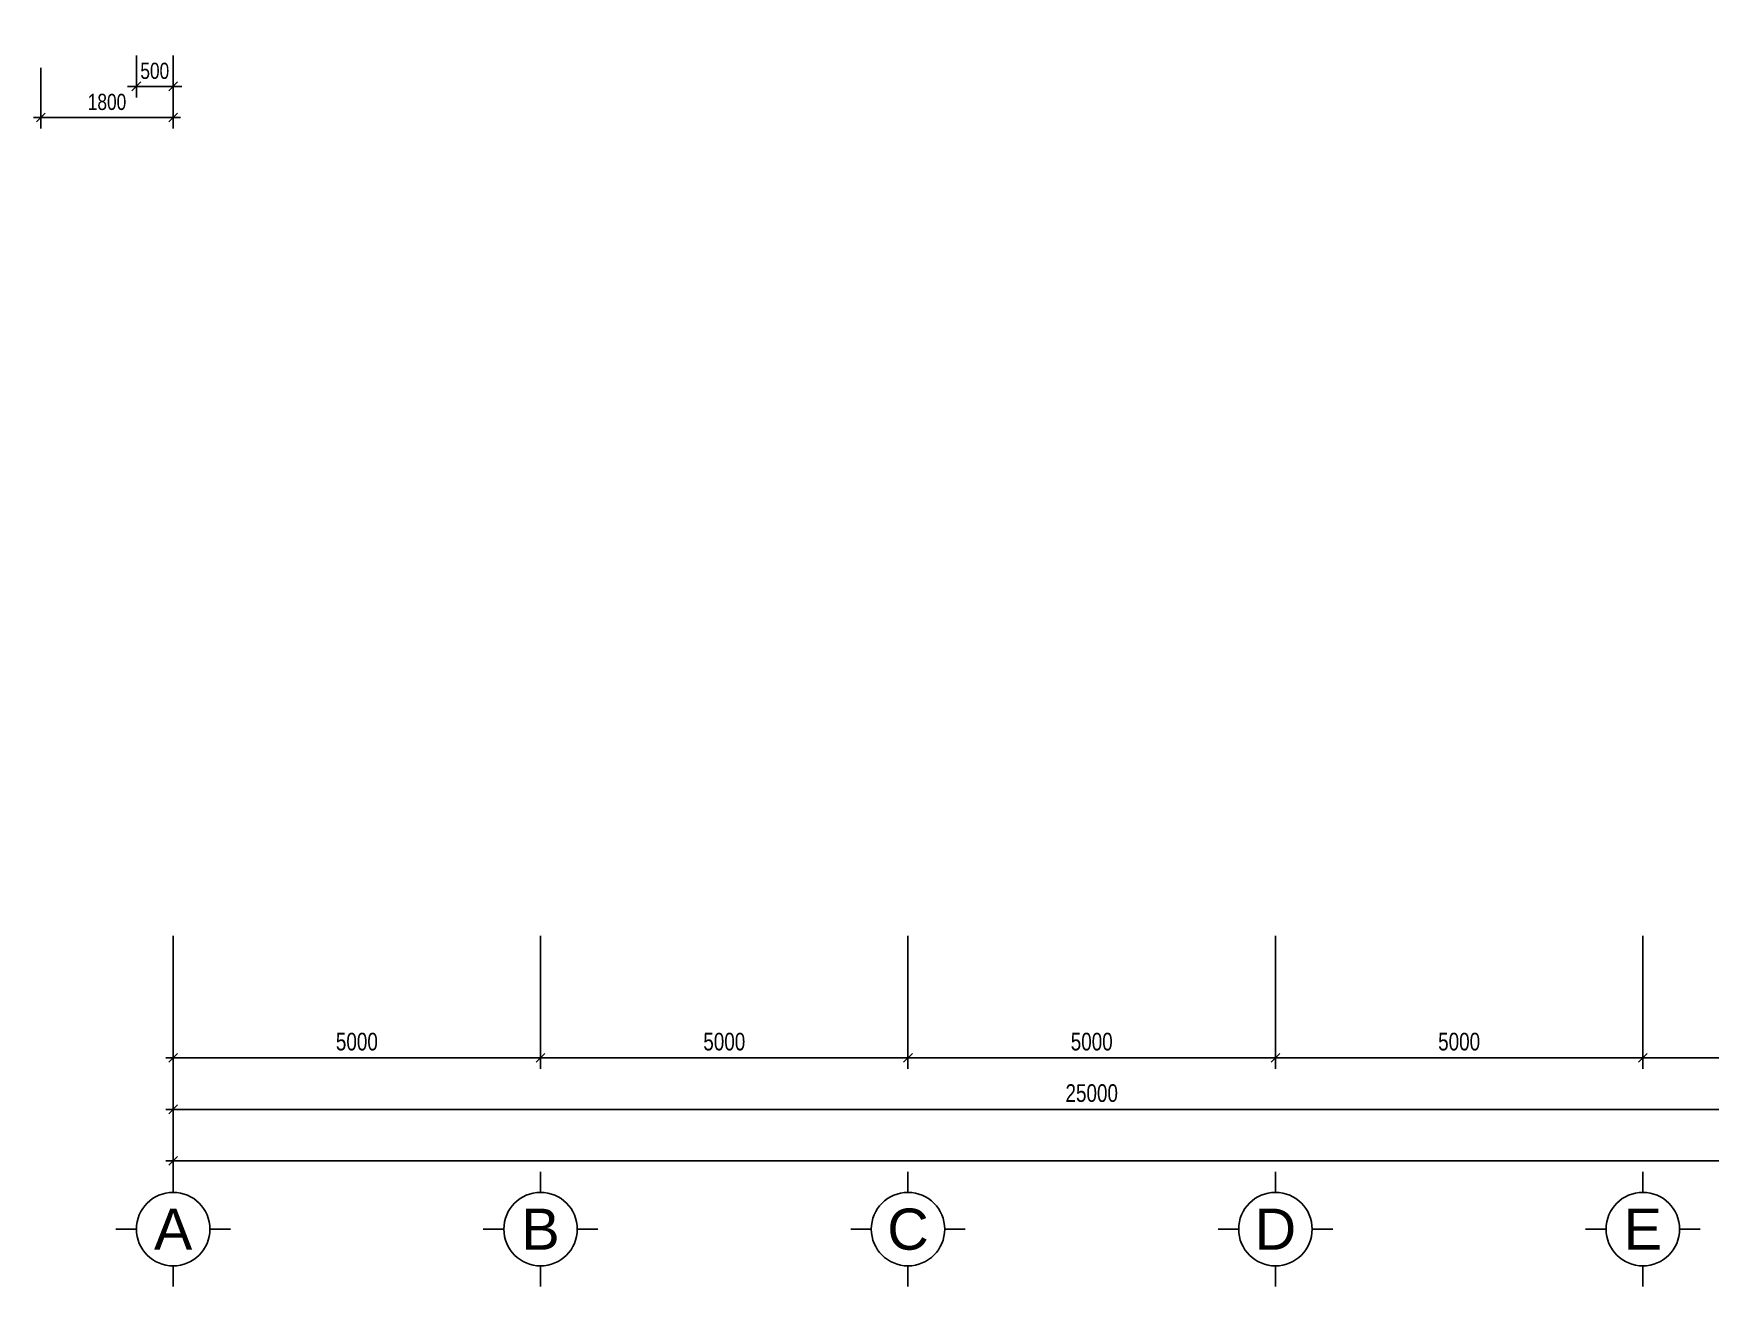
# Model space of a CAD drawing. Header units: millimetres. Extents: x -6474 to 114660, y -19276 to 162431.
# Drawn here: x -1900 to 20920, y -19276 to -2227 of the extents above; entities that cross this region are included whole.
import ezdxf
from ezdxf.enums import TextEntityAlignment as Align

# ---------------------------------------------------------------- set-up
doc = ezdxf.new("R2010")
doc.units = ezdxf.units.MM
for name, color, linetype in [('luoi  H3$0$DIM100', 9, 'Continuous'), ('luoi  H3$0$GHICHU', 40, 'Continuous'), ('luoi  H3$0$KH TRUC100', 7, 'Continuous'), ('TEXT', 7, 'Continuous')]:
    doc.layers.add(name, color=color, linetype=linetype)
doc.styles.add('dimTT MAI$0$Standard', font='txt')
doc.styles.add('dimTT MAI$0$VSIMPLEX.SHX', font='VSIMPLEX.SHX', dxfattribs={"width": 0.8})
doc.styles.add('luoi  H3$0$VHELVEN', font='vhelven_0.ttf')
doc.styles.add('luoi  H3$0$VSIMPLEX.SHX', font='VSIMPLEX.SHX', dxfattribs={"width": 0.8})
doc.dimstyles.new('dimTT MAI$0$Standard', dxfattribs={"dimtxt": 0.18, "dimasz": 0.18, "dimexe": 0.18, "dimexo": 0.0625, "dimgap": 0.09, "dimtad": 0, "dimtih": 1, "dimtoh": 1, "dimdec": 4, "dimzin": 0, "dimdsep": 46, "dimtxsty": 'dimTT MAI$0$Standard', "dimcen": 0.09, "dimadec": 0, "dimazin": 0, "dimtfac": 1, "dimtdec": 4, "dimtofl": 0, "dimtmove": 0, "dimatfit": 3, "dimfxl": 0, "dimtolj": 1, "dimtzin": 0, "dimarcsym": 0})
doc.dimstyles.new('luoi  H3$0$100', dxfattribs={"dimscale": 0, "dimtxt": 240, "dimasz": 120, "dimexe": 150, "dimexo": 300, "dimgap": 100, "dimtad": 1, "dimdec": 0, "dimzin": 0, "dimdsep": 46, "dimtxsty": 'luoi  H3$0$VSIMPLEX.SHX', "dimblk1": 'luoi  H3$0$_OBLIQUE', "dimblk2": 'luoi  H3$0$_OBLIQUE', "dimsah": 1, "dimcen": 0, "dimdle": 100, "dimclrd": 2, "dimclre": 2, "dimclrt": 4, "dimadec": 0, "dimazin": 0, "dimtfac": 1, "dimtdec": 0, "dimtix": 1, "dimtmove": 2, "dimatfit": 3, "dimfxl": 0, "dimtolj": 1, "dimtzin": 0, "dimlwd": -1, "dimlwe": -1, "dimarcsym": 0})

# ---------------------------------------------------------------- blocks, each defined once
blk = doc.blocks.new('luoi  H3$0$_OBLIQUE')
at = {"color": 0, "linetype": 'ByBlock'}
blk.add_line((-0.5, -0.5), (0.5, 0.5), dxfattribs=at)
blk = doc.blocks.new('*D236')
at = {"layer": 'DEFPOINTS', "color": 0, "ltscale": 2}
for p in [(20000, -14207), (25000, -14207), (20000, -16166)]:
    blk.add_point(p, dxfattribs=at)
at = {"layer": 'luoi  H3$0$DIM100', "color": 2, "ltscale": 2}
for p, q in [((20000, -14507), (20000, -16316)), ((25000, -14507), (25000, -16316)), ((25100, -16166), (19900, -16166))]:
    blk.add_line(p, q, dxfattribs=at)
at = {"layer": 'luoi  H3$0$DIM100', "color": 2, "ltscale": 2, "xscale": 120, "yscale": 120, "zscale": 120, "rotation": 180}
blk.add_blockref('luoi  H3$0$_OBLIQUE', (20000, -16166), dxfattribs=at)
at = {"layer": 'luoi  H3$0$DIM100', "color": 2, "ltscale": 2, "xscale": 120, "yscale": 120, "zscale": 120}
blk.add_blockref('luoi  H3$0$_OBLIQUE', (25000, -16166), dxfattribs=at)
at = {"layer": 'luoi  H3$0$DIM100', "color": 4, "ltscale": 2, "insert": (22500, -15946), "char_height": 240, "attachment_point": 5, "style": 'luoi  H3$0$VSIMPLEX.SHX'}
blk.add_mtext('\\A1;5000', dxfattribs=at)
blk = doc.blocks.new('*D237')
at = {"layer": 'DEFPOINTS', "color": 0, "ltscale": 2}
for p in [(15000, -14207), (20000, -14207), (15000, -16166)]:
    blk.add_point(p, dxfattribs=at)
at = {"layer": 'luoi  H3$0$DIM100', "color": 2, "ltscale": 2}
for p, q in [((15000, -14507), (15000, -16316)), ((20000, -14507), (20000, -16316)), ((20100, -16166), (14900, -16166))]:
    blk.add_line(p, q, dxfattribs=at)
at = {"layer": 'luoi  H3$0$DIM100', "color": 2, "ltscale": 2, "xscale": 120, "yscale": 120, "zscale": 120, "rotation": 180}
blk.add_blockref('luoi  H3$0$_OBLIQUE', (15000, -16166), dxfattribs=at)
at = {"layer": 'luoi  H3$0$DIM100', "color": 2, "ltscale": 2, "xscale": 120, "yscale": 120, "zscale": 120}
blk.add_blockref('luoi  H3$0$_OBLIQUE', (20000, -16166), dxfattribs=at)
at = {"layer": 'luoi  H3$0$DIM100', "color": 4, "ltscale": 2, "insert": (17500, -15946), "char_height": 240, "attachment_point": 5, "style": 'luoi  H3$0$VSIMPLEX.SHX'}
blk.add_mtext('\\A1;5000', dxfattribs=at)
blk = doc.blocks.new('*D238')
at = {"layer": 'DEFPOINTS', "color": 0, "ltscale": 2}
for p in [(10000, -14207), (15000, -14207), (10000, -16166)]:
    blk.add_point(p, dxfattribs=at)
at = {"layer": 'luoi  H3$0$DIM100', "color": 2, "ltscale": 2}
for p, q in [((10000, -14507), (10000, -16316)), ((15000, -14507), (15000, -16316)), ((15100, -16166), (9900, -16166))]:
    blk.add_line(p, q, dxfattribs=at)
at = {"layer": 'luoi  H3$0$DIM100', "color": 2, "ltscale": 2, "xscale": 120, "yscale": 120, "zscale": 120, "rotation": 180}
blk.add_blockref('luoi  H3$0$_OBLIQUE', (10000, -16166), dxfattribs=at)
at = {"layer": 'luoi  H3$0$DIM100', "color": 2, "ltscale": 2, "xscale": 120, "yscale": 120, "zscale": 120}
blk.add_blockref('luoi  H3$0$_OBLIQUE', (15000, -16166), dxfattribs=at)
at = {"layer": 'luoi  H3$0$DIM100', "color": 4, "ltscale": 2, "insert": (12500, -15946), "char_height": 240, "attachment_point": 5, "style": 'luoi  H3$0$VSIMPLEX.SHX'}
blk.add_mtext('\\A1;5000', dxfattribs=at)
blk = doc.blocks.new('*D239')
at = {"layer": 'DEFPOINTS', "color": 0, "ltscale": 2}
for p in [(5000, -14207), (10000, -14207), (5000, -16166)]:
    blk.add_point(p, dxfattribs=at)
at = {"layer": 'luoi  H3$0$DIM100', "color": 2, "ltscale": 2}
for p, q in [((5000, -14507), (5000, -16316)), ((10000, -14507), (10000, -16316)), ((10100, -16166), (4900, -16166))]:
    blk.add_line(p, q, dxfattribs=at)
at = {"layer": 'luoi  H3$0$DIM100', "color": 2, "ltscale": 2, "xscale": 120, "yscale": 120, "zscale": 120, "rotation": 180}
blk.add_blockref('luoi  H3$0$_OBLIQUE', (5000, -16166), dxfattribs=at)
at = {"layer": 'luoi  H3$0$DIM100', "color": 2, "ltscale": 2, "xscale": 120, "yscale": 120, "zscale": 120}
blk.add_blockref('luoi  H3$0$_OBLIQUE', (10000, -16166), dxfattribs=at)
at = {"layer": 'luoi  H3$0$DIM100', "color": 4, "ltscale": 2, "insert": (7500, -15946), "char_height": 240, "attachment_point": 5, "style": 'luoi  H3$0$VSIMPLEX.SHX'}
blk.add_mtext('\\A1;5000', dxfattribs=at)
blk = doc.blocks.new('*D240')
at = {"layer": 'DEFPOINTS', "color": 0, "ltscale": 2}
for p in [(0, -14207), (5000, -14207), (0, -16166)]:
    blk.add_point(p, dxfattribs=at)
at = {"layer": 'luoi  H3$0$DIM100', "color": 2, "ltscale": 2}
for p, q in [((0, -14507), (0, -16316)), ((5000, -14507), (5000, -16316)), ((5100, -16166), (-100, -16166))]:
    blk.add_line(p, q, dxfattribs=at)
at = {"layer": 'luoi  H3$0$DIM100', "color": 2, "ltscale": 2, "xscale": 120, "yscale": 120, "zscale": 120, "rotation": 180}
blk.add_blockref('luoi  H3$0$_OBLIQUE', (0, -16166), dxfattribs=at)
at = {"layer": 'luoi  H3$0$DIM100', "color": 2, "ltscale": 2, "xscale": 120, "yscale": 120, "zscale": 120}
blk.add_blockref('luoi  H3$0$_OBLIQUE', (5000, -16166), dxfattribs=at)
at = {"layer": 'luoi  H3$0$DIM100', "color": 4, "ltscale": 2, "insert": (2500, -15946), "char_height": 240, "attachment_point": 5, "style": 'luoi  H3$0$VSIMPLEX.SHX'}
blk.add_mtext('\\A1;5000', dxfattribs=at)
blk = doc.blocks.new('*D241')
at = {"layer": 'DEFPOINTS', "color": 0, "ltscale": 2}
for p in [(0, -14207), (25000, -14207), (25000, -16866)]:
    blk.add_point(p, dxfattribs=at)
at = {"layer": 'luoi  H3$0$DIM100', "color": 2, "ltscale": 2}
for p, q in [((0, -14507), (0, -17016)), ((25000, -14507), (25000, -17016)), ((-100, -16866), (25100, -16866))]:
    blk.add_line(p, q, dxfattribs=at)
at = {"layer": 'luoi  H3$0$DIM100', "color": 2, "ltscale": 2, "xscale": 120, "yscale": 120, "zscale": 120, "rotation": 180}
blk.add_blockref('luoi  H3$0$_OBLIQUE', (0, -16866), dxfattribs=at)
at = {"layer": 'luoi  H3$0$DIM100', "color": 2, "ltscale": 2, "xscale": 120, "yscale": 120, "zscale": 120}
blk.add_blockref('luoi  H3$0$_OBLIQUE', (25000, -16866), dxfattribs=at)
at = {"layer": 'luoi  H3$0$DIM100', "color": 4, "ltscale": 2, "insert": (12500, -16646), "char_height": 240, "attachment_point": 5, "style": 'luoi  H3$0$VSIMPLEX.SHX'}
blk.add_mtext('\\A1;25000', dxfattribs=at)
blk = doc.blocks.new('*D246')
at = {"layer": 'DEFPOINTS', "color": 0, "ltscale": 2}
for p in [(0, -14207), (65660, -14207), (65660, -17566)]:
    blk.add_point(p, dxfattribs=at)
at = {"layer": 'luoi  H3$0$DIM100', "color": 2, "ltscale": 2}
for p, q in [((0, -14507), (0, -17716)), ((65660, -14507), (65660, -17716)), ((-100, -17566), (65760, -17566))]:
    blk.add_line(p, q, dxfattribs=at)
at = {"layer": 'luoi  H3$0$DIM100', "color": 2, "ltscale": 2, "xscale": 120, "yscale": 120, "zscale": 120, "rotation": 180}
blk.add_blockref('luoi  H3$0$_OBLIQUE', (0, -17566), dxfattribs=at)
at = {"layer": 'luoi  H3$0$DIM100', "color": 2, "ltscale": 2, "xscale": 120, "yscale": 120, "zscale": 120}
blk.add_blockref('luoi  H3$0$_OBLIQUE', (65660, -17566), dxfattribs=at)
at = {"layer": 'luoi  H3$0$DIM100', "color": 4, "ltscale": 2, "insert": (32830, -17346), "char_height": 240, "attachment_point": 5, "style": 'luoi  H3$0$VSIMPLEX.SHX'}
blk.add_mtext('\\A1;65660', dxfattribs=at)
blk = doc.blocks.new('luoi  H3$0$TRUCCOT')
for p, q in [((0, -140), (0, 0)), ((-250, -390), (-390, -390)), ((250, -390), (390, -390)), ((0, -640), (0, -780))]:
    blk.add_line(p, q)
blk.add_circle((0, -390), 250)
at = {"layer": 'luoi  H3$0$GHICHU', "style": 'luoi  H3$0$VHELVEN'}
blk.add_attdef('TRUC', text='', height=280, dxfattribs=at).set_placement((0, -390), align=Align.MIDDLE_CENTER)
blk = doc.blocks.new('dimTT MAI$0$_OBLIQUE')
at = {"color": 0, "linetype": 'ByBlock'}
blk.add_line((-0.5, -0.5), (0.5, 0.5), dxfattribs=at)
blk = doc.blocks.new('*D383')
at = {"color": 2}
for p, q in [((-500, -2527), (-500, -3096)), ((0, -2527), (0, -3096)), ((-500, -2946), (-620, -2946)), ((-500, -2946), (0, -2946)), ((0, -2946), (120, -2946))]:
    blk.add_line(p, q, dxfattribs=at)
at = {"layer": 'DEFPOINTS', "color": 0}
for p in [(-500, -2227), (0, -2227), (0, -2946)]:
    blk.add_point(p, dxfattribs=at)
at = {"color": 2, "xscale": 120, "yscale": 120, "zscale": 120}
blk.add_blockref('dimTT MAI$0$_OBLIQUE', (-500, -2946), dxfattribs=at)
at = {"color": 2, "xscale": 120, "yscale": 120, "zscale": 120, "rotation": 180}
blk.add_blockref('dimTT MAI$0$_OBLIQUE', (0, -2946), dxfattribs=at)
at = {"color": 4, "insert": (-250, -2736), "char_height": 220, "attachment_point": 5, "style": 'dimTT MAI$0$VSIMPLEX.SHX'}
blk.add_mtext('\\A1;500', dxfattribs=at)
blk = doc.blocks.new('*D384')
at = {"color": 2}
for p, q in [((-1800, -2693), (-1800, -3519)), ((0, -2693), (0, -3519)), ((-1900, -3369), (100, -3369))]:
    blk.add_line(p, q, dxfattribs=at)
at = {"layer": 'DEFPOINTS', "color": 0}
for p in [(-1800, -2393), (0, -2393), (0, -3369)]:
    blk.add_point(p, dxfattribs=at)
at = {"color": 2, "xscale": 120, "yscale": 120, "zscale": 120, "rotation": 180}
blk.add_blockref('dimTT MAI$0$_OBLIQUE', (-1800, -3369), dxfattribs=at)
at = {"color": 2, "xscale": 120, "yscale": 120, "zscale": 120}
blk.add_blockref('dimTT MAI$0$_OBLIQUE', (0, -3369), dxfattribs=at)
at = {"color": 4, "insert": (-900, -3159), "char_height": 220, "attachment_point": 5, "style": 'dimTT MAI$0$VSIMPLEX.SHX'}
blk.add_mtext('\\A1;1800', dxfattribs=at)
blk = doc.blocks.new('luoi  H3')
at = {"layer": 'luoi  H3$0$KH TRUC100'}
ref = blk.add_blockref('luoi  H3$0$TRUCCOT', (0, -19275.8), dxfattribs=dict(at, xscale=-2, yscale=2, zscale=2, rotation=180))
ref.add_attrib('TRUC', 'A', dxfattribs={"height": 560, "style": 'luoi  H3$0$VHELVEN'}).set_placement((0, -18495.8), align=Align.MIDDLE_CENTER)
ref = blk.add_blockref('luoi  H3$0$TRUCCOT', (5000, -19275.8), dxfattribs=dict(at, xscale=-2, yscale=2, zscale=2, rotation=180))
ref.add_attrib('TRUC', 'B', dxfattribs={"height": 560, "style": 'luoi  H3$0$VHELVEN'}).set_placement((5000, -18495.8), align=Align.MIDDLE_CENTER)
ref = blk.add_blockref('luoi  H3$0$TRUCCOT', (10000, -19275.8), dxfattribs=dict(at, xscale=-2, yscale=2, zscale=2, rotation=180))
ref.add_attrib('TRUC', 'C', dxfattribs={"height": 560, "style": 'luoi  H3$0$VHELVEN'}).set_placement((10000, -18495.8), align=Align.MIDDLE_CENTER)
ref = blk.add_blockref('luoi  H3$0$TRUCCOT', (15000, -19275.8), dxfattribs=dict(at, xscale=-2, yscale=2, zscale=2, rotation=180))
ref.add_attrib('TRUC', 'D', dxfattribs={"height": 560, "style": 'luoi  H3$0$VHELVEN'}).set_placement((15000, -18495.8), align=Align.MIDDLE_CENTER)
ref = blk.add_blockref('luoi  H3$0$TRUCCOT', (20000, -19275.8), dxfattribs=dict(at, xscale=-2, yscale=2, zscale=2, rotation=180))
ref.add_attrib('TRUC', 'E', dxfattribs={"height": 560, "style": 'luoi  H3$0$VHELVEN'}).set_placement((20000, -18495.8), align=Align.MIDDLE_CENTER)
at = {"layer": 'luoi  H3$0$DIM100', "ltscale": 2}
for base, p1, p2, picture, middle in [((0, -16166), (5000, -14206.8), (0, -14206.8), '*D240', (2500, -15946)), ((25000, -16866), (0, -14206.8), (25000, -14206.8), '*D241', (12500, -16646)), ((65660, -17565.8), (0, -14206.8), (65660, -14206.8), '*D246', (32830, -17345.8)), ((5000, -16166), (10000, -14206.8), (5000, -14206.8), '*D239', (7500, -15946)), ((10000, -16166), (15000, -14206.8), (10000, -14206.8), '*D238', (12500, -15946)), ((15000, -16166), (20000, -14206.8), (15000, -14206.8), '*D237', (17500, -15946)), ((20000, -16166), (25000, -14206.8), (20000, -14206.8), '*D236', (22500, -15946))]:
    dim = blk.add_linear_dim(base=base, p1=p1, p2=p2, dimstyle='luoi  H3$0$100', override={"dimscale": 1}, dxfattribs=at)
    dim.commit()
    dim.dimension.update_dxf_attribs({"geometry": picture, "text_midpoint": middle})
blk = doc.blocks.new('dimTT MAI')
for p1, p2, distance, picture, middle in [((-500.1, -2227.4), (0, -2227.4), -718.4, '*D383', (-250, -2735.8)), ((-1799.8, -2393.1), (0, -2393.1), -975.8, '*D384', (-899.9, -3158.9))]:
    dim = blk.add_aligned_dim(p1=p1, p2=p2, distance=distance, dimstyle='dimTT MAI$0$Standard', override={"dimtxt": 220, "dimasz": 120, "dimexe": 150, "dimexo": 300, "dimgap": 100, "dimtad": 1, "dimtih": 0, "dimtoh": 0, "dimdec": 0, "dimtxsty": 'dimTT MAI$0$VSIMPLEX.SHX', "dimblk1": 'dimTT MAI$0$_OBLIQUE', "dimblk2": 'dimTT MAI$0$_OBLIQUE', "dimsah": 1, "dimcen": 0, "dimdle": 100, "dimclrd": 2, "dimclre": 2, "dimclrt": 4, "dimtdec": 0, "dimtix": 1, "dimtofl": 1, "dimtmove": 2, "dimlwd": 65535, "dimlwe": 65535})
    dim.commit()
    dim.dimension.update_dxf_attribs({"geometry": picture, "text_midpoint": middle})

msp = doc.modelspace()

# ---------------------------------------------------------------- block references
msp.add_blockref('luoi  H3', (0, 0))
at = {"layer": 'TEXT'}
msp.add_blockref('dimTT MAI', (0, 0), dxfattribs=at)

doc.saveas('drawing.dxf')
